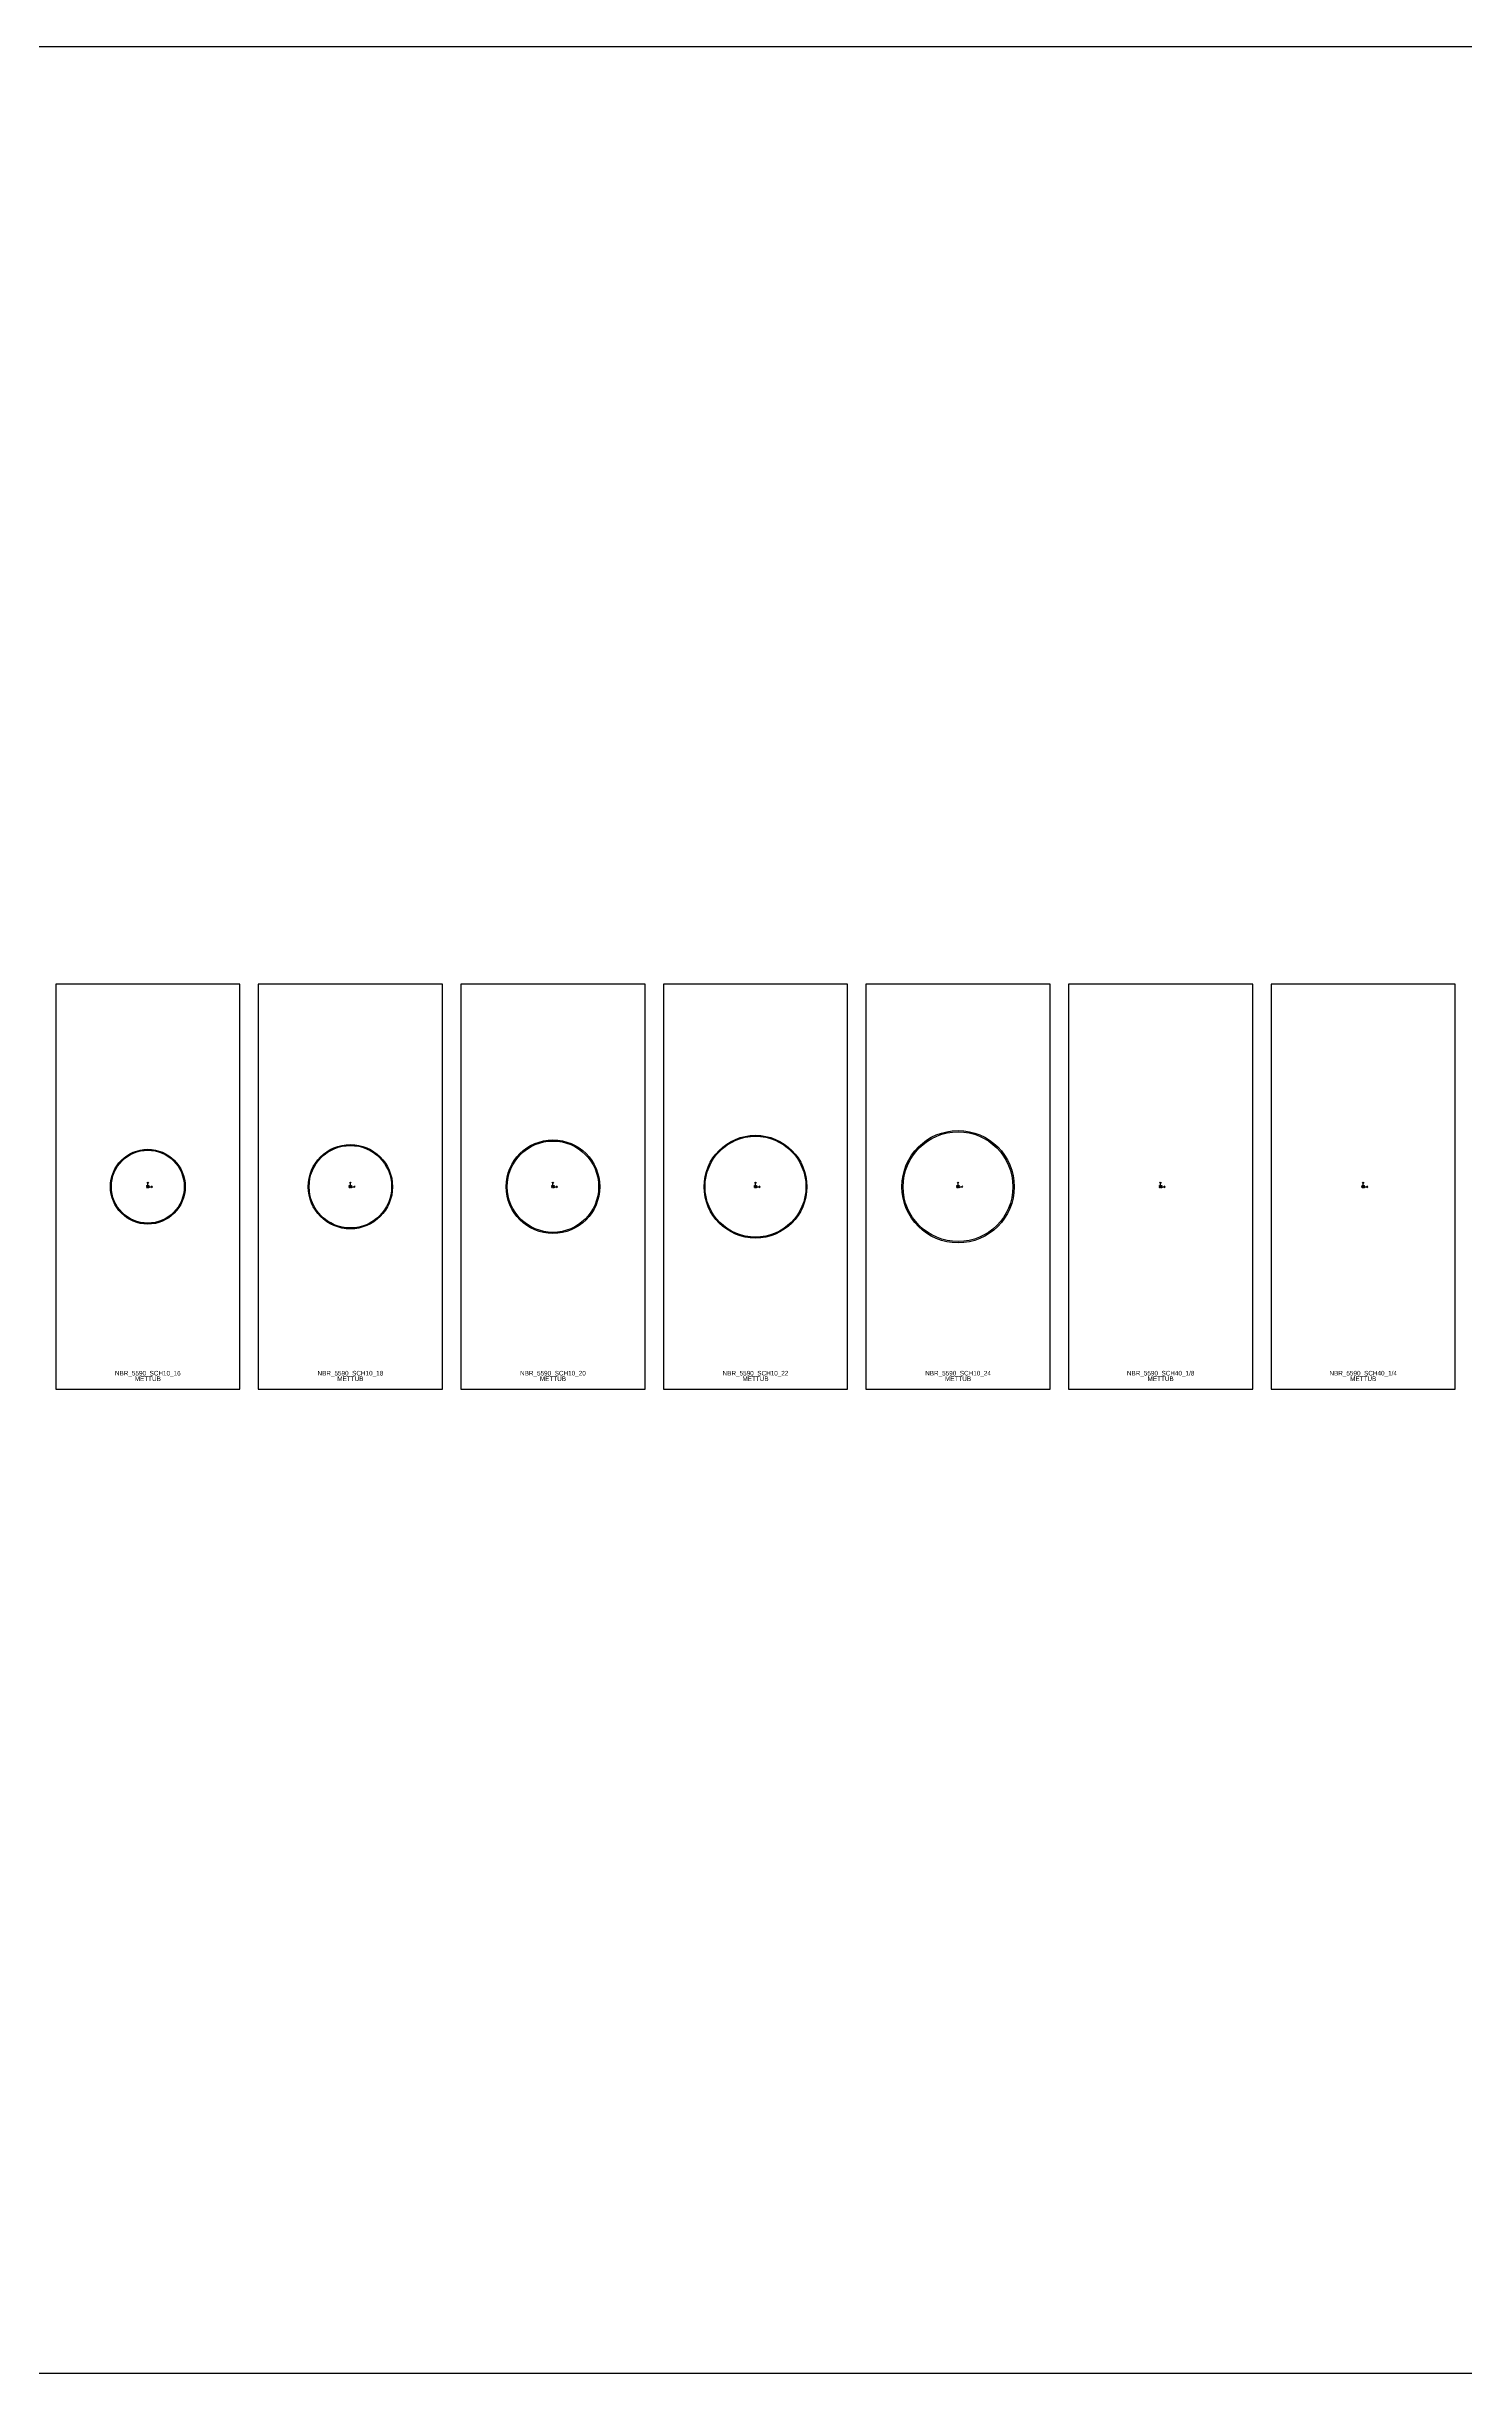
# Model space of a CAD drawing. Header units: millimetres. Extents: x -3707 to 123136, y -6444 to 6191.
# Drawn here: x 43450 to 51150, y -6444 to 6191 of the extents above; entities that cross this region are included whole.
import ezdxf
from ezdxf.enums import TextEntityAlignment as Align

# ---------------------------------------------------------------- set-up
doc = ezdxf.new("R2010")
doc.units = ezdxf.units.MM
for name, color, linetype in [('Hype_CoordinateSys', 6, 'Continuous'), ('Hype_ExactOuterSection', 8, 'Continuous'), ('Hype_Frame', 10, 'Continuous'), ('Hype_InnerSection', 2, 'Continuous'), ('Hype_OuterSection', 72, 'Continuous'), ('Hype_RefAxis', 1, 'Continuous'), ('Hype_SectionName', 41, 'Continuous'), ('Hype_TypeName', 45, 'Continuous')]:
    doc.layers.add(name, color=color, linetype=linetype)

# ---------------------------------------------------------------- blocks, each defined once
blk = doc.blocks.new('HYPE_COORDINATESYS')
at = {"layer": 'Hype_CoordinateSys', "linetype": 'Continuous'}
for p, q in [((-0.2, 0.8), (0, 1)), ((0, 0), (0, 1)), ((0.2, 0.8), (0, 1)), ((0, 0), (1, 0)), ((0.8, 0.2), (1, 0)), ((0.8, -0.2), (1, 0))]:
    blk.add_line(p, q, dxfattribs=at)
blk = doc.blocks.new('HYPE_REFAXIS4')
at = {"layer": 'Hype_ExactOuterSection'}
h = blk.add_hatch(color=4, dxfattribs=at)
edge = h.paths.add_edge_path(flags=0)
edge.add_arc((0, 0), 0.25, 0, 360)
at = {"layer": 'Hype_RefAxis', "color": 4, "linetype": 'Continuous'}
for centre in [(-1, 1), (-1, 0), (0, 1), (0, 0), (1, 1), (1, 0), (-1, -1), (0, -1), (1, -1)]:
    blk.add_circle(centre, 0.25, dxfattribs=at)
at = {"color": 4, "linetype": 'Continuous'}
blk.add_text('Middle Middle', height=0.125, dxfattribs=at).set_placement((2, 0))

msp = doc.modelspace()

# ---------------------------------------------------------------- linework, layer by layer
msp.add_lwpolyline([(-3707, 6191), (123136, 6191), (123136, -6444), (-3707, -6444)], close=True)
at = {"layer": 'Hype_ExactOuterSection'}
for centre, radius in [((46200, 0), 254), ((47300, 0), 279), ((48400, 0), 305), ((44000, 0), 203), ((45100, 0), 229), ((49500, 0), 5.14), ((50600, 0), 6.86)]:
    msp.add_circle(centre, radius, dxfattribs=at)
at = {"layer": 'Hype_Frame'}
for points in [[(44500, 1100), (43500, 1100), (43500, -1100), (44500, -1100)], [(45600, 1100), (44600, 1100), (44600, -1100), (45600, -1100)], [(46700, 1100), (45700, 1100), (45700, -1100), (46700, -1100)], [(47800, 1100), (46800, 1100), (46800, -1100), (47800, -1100)], [(48900, 1100), (47900, 1100), (47900, -1100), (48900, -1100)], [(50000, 1100), (49000, 1100), (49000, -1100), (50000, -1100)], [(51100, 1100), (50100, 1100), (50100, -1100), (51100, -1100)]]:
    msp.add_lwpolyline(points, close=True, dxfattribs=at)
at = {"layer": 'Hype_InnerSection'}
for centre, radius in [((47300, 0), 274), ((48400, 0), 298), ((44000, 0), 198), ((45100, 0), 224), ((46200, 0), 248), ((49500, 0), 3.42), ((50600, 0), 4.62)]:
    msp.add_circle(centre, radius, dxfattribs=at)
at = {"layer": 'Hype_OuterSection'}
for centre, radius in [((46200, 0), 254), ((47300, 0), 279), ((48400, 0), 305), ((44000, 0), 203), ((45100, 0), 229), ((49500, 0), 5.14), ((50600, 0), 6.86)]:
    msp.add_circle(centre, radius, dxfattribs=at)

# ---------------------------------------------------------------- block references
at = {"layer": 'Hype_InnerSection', "xscale": 25, "yscale": 25, "zscale": 25}
for p in [(44000, 0), (45100, 0), (46200, 0), (47300, 0), (48400, 0), (49500, 0), (50600, 0)]:
    msp.add_blockref('HYPE_COORDINATESYS', p, dxfattribs=at)
at = {"layer": 'Hype_RefAxis', "xscale": 5, "yscale": 5, "zscale": 5}
for p in [(44000, 0), (45100, 0), (46200, 0), (47300, 0), (48400, 0), (49500, 0), (50600, 0)]:
    msp.add_blockref('HYPE_REFAXIS4', p, dxfattribs=at)

# ---------------------------------------------------------------- texts
at = {"layer": 'Hype_SectionName'}
for s, p in [('NBR_5590_SCH10_16', (44000, -1025)), ('NBR_5590_SCH10_18', (45100, -1025)), ('NBR_5590_SCH10_20', (46200, -1025)), ('NBR_5590_SCH10_22', (47300, -1025)), ('NBR_5590_SCH10_24', (48400, -1025)), ('NBR_5590_SCH40_1/8', (49500, -1025)), ('NBR_5590_SCH40_1/4', (50600, -1025))]:
    msp.add_text(s, height=25, dxfattribs=at).set_placement(p, align=Align.CENTER)
at = {"layer": 'Hype_TypeName'}
for p in [(44000, -1055), (45100, -1055), (46200, -1055), (47300, -1055), (48400, -1055), (49500, -1055), (50600, -1055)]:
    msp.add_text('METTUB', height=25, dxfattribs=at).set_placement(p, align=Align.CENTER)

doc.saveas('drawing.dxf')
